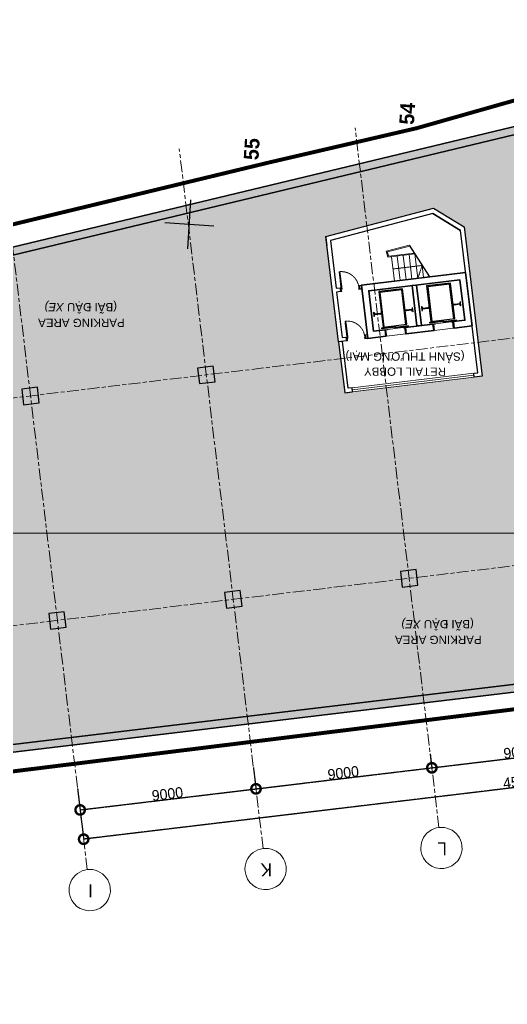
# Model space of a CAD drawing. Header units: millimetres. Extents: x -100356 to 314685, y 446 to 1273965.
# Drawn here: x 89668 to 114446, y 285144 to 335218 of the extents above; entities that cross this region are included whole.
import ezdxf
from ezdxf.xclip import XClip

# ---------------------------------------------------------------- set-up
doc = ezdxf.new("R2010")
doc.units = ezdxf.units.MM
doc.header["$XCLIPFRAME"] = 2
for name, pattern in [('20180221 BF$0$2-2', [10, 5, -5]), ('20180221 BF$0$b2$0$Kume - Key Plan Boundary', [16, 7.999999999999999, -2, 4, -2]), ('20180221 BF$0$CENTER2', [28.574999999999996, 19.05, -3.174999999999999, 3.174999999999999, -3.174999999999999]), ('20180221 BF$0$Core - tb$0$HIDDEN', [0.375, 0.25, -0.125]), ('20180221 BF$0$DASHDOT', [1, 0.5, -0.25, 0, -0.25]), ('20180221 BF$0$HIDDEN', [0.375, 0.25, -0.125]), ('gf$0$CENTER2', [28.574999999999996, 19.05, -3.174999999999999, 3.174999999999999, -3.174999999999999]), ('gf$0$Core - tb$0$HIDDEN', [0.375, 0.25, -0.125]), ('gf$0$Kume - Grid Line', [10.5, 5.999999999999999, -1.25, 2, -1.25])]:
    doc.linetypes.add(name, pattern=pattern)
doc.layers.get('DEFPOINTS').update_dxf_attribs({"lineweight": 13})
for name, color, linetype in [('20180221 BF$0$10', 1, 'Continuous'), ('20180221 BF$0$luoi', 5, 'Continuous'), ('20180221 BF$0$sohieu_diem', 2, 'Continuous'), ('20180221 BF$0$TREE', 99, 'Continuous'), ('gf$0$Core - tb$0$CT3 MBT 11-31$0$Nqh-ME-01', 8, 'Continuous')]:
    doc.layers.add(name, color=color, linetype=linetype)
for name, color, linetype, lineweight in [('20180221 BF$0$@ color hatch', 7, 'Continuous', 13), ('20180221 BF$0$A.Axis', 251, '20180221 BF$0$CENTER2', 13), ('20180221 BF$0$b1$0$A-_WALL----_H', 1, 'Continuous', 18), ('20180221 BF$0$b1$0$Core - tb$0$A.Concrete', 7, 'Continuous', 35), ('20180221 BF$0$b2$0$A-_ANOT----_A', 7, 'Continuous', 5), ('20180221 BF$0$b2$0$C-_SITEBNRY_E', 1, '20180221 BF$0$b2$0$Kume - Key Plan Boundary', 100), ('20180221 BF$0$b2$0$Core - tb$0$1-thaythuong', 9, 'Continuous', 13), ('20180221 BF$0$QHH ÐỀ XUẤT ÐIỀU CHỈNH', 5, '20180221 BF$0$HIDDEN', 30), ('20180221 BF$0$S-_COLN----_E', 7, 'Continuous', 9), ('20180221 BF$0$setback', 1, 'Continuous', 13), ('20180221 BF$0$TEXT', 6, 'Continuous', 20), ('20180221 BF$0$TUONG 2', 2, 'Continuous', 25), ('@ color hatch', 7, 'Continuous', 13), ('A1 - dp$0$TUONG 2', 2, 'Continuous', 25), ('gf$0$A-_DOOR----_E', 7, 'Continuous', 9), ('gf$0$A-_WALLPRTN_E', 1, 'Continuous', 9), ('gf$0$A.Axis', 251, 'gf$0$CENTER2', 13), ('gf$0$A1 - dp$0$TUONG 2', 2, 'Continuous', 35), ('gf$0$Core - tb$0$1-thaythuong', 9, 'Continuous', 13), ('gf$0$Core - tb$0$A.Concrete', 210, 'Continuous', 35), ('gf$0$Core - tb$0$A.Thin', 8, 'Continuous', 13), ('gf$0$Core - tb$0$CUA', 5, 'Continuous', 9), ('gf$0$S-_ANOTGRID_E', 7, 'Continuous', 5), ('Hatch-wall', 251, 'Continuous', 5), ('KÍNH', 150, 'Continuous', 9), ('TEXT', 6, 'Continuous', 20), ('TXT', 1, 'Continuous', 25)]:
    doc.layers.add(name, color=color, linetype=linetype, lineweight=lineweight)
doc.styles.add('20180221 BF$0$VAPTIMN', font='VNI-Aptima-Bold.TTF')
doc.styles.add('20180221 BF$0$VnArial', font='Font - TrueType - Arial.ttf')
doc.styles.add('gf$0$Arial_2', font='Font - TrueType - Arial.ttf', dxfattribs={"width": 0.95, "height": 660.0000000000001})
doc.styles.add('gf$0$Arial_4', font='Font - TrueType - Arial.ttf', dxfattribs={"width": 0.95, "height": 540})
doc.dimstyles.new('gf$0$A3_-_A4_1', dxfattribs={"dimscale": 304.8, "dimtxt": 550.9400759767639, "dimasz": 3.149606299212598, "dimexe": 0, "dimexo": 0.0625, "dimgap": 0, "dimtad": 1, "dimdec": 0, "dimzin": 0, "dimdsep": 46, "dimtxsty": 'gf$0$Arial_4', "dimblk1": 'gf$0$_DotSmall', "dimblk2": 'gf$0$_DotSmall', "dimsah": 1, "dimcen": 0.09, "dimazin": 0, "dimtfac": 1, "dimtdec": 4, "dimtix": 1, "dimtmove": 0, "dimatfit": 3, "dimfxl": 4.921259842519684, "dimfxlon": 1, "dimtvp": 1, "dimtolj": 1, "dimtzin": 0, "dimarcsym": 2})

# ---------------------------------------------------------------- blocks, each defined once
blk = doc.blocks.new('20180221 BF$0$b2$0$KUME - Arrow - In-543223-2nd Basement')
at = {"layer": '20180221 BF$0$b2$0$Core - tb$0$1-thaythuong'}
blk.add_hatch(color=256, dxfattribs=at).paths.add_polyline_path([(-2, -3.552713678800501e-15), (-7.105427357601002e-15, 1.999999999999993), (2, -3.552713678800501e-15)], flags=0)
blk = doc.blocks.new('20180221 BF$0$b2$0$Family - ___-1748564-1st Basement')
at = {"layer": '20180221 BF$0$b2$0$C-_SITEBNRY_E', "lineweight": 18}
for p, q in [((62689.21720474483, 38596.74755217748), (26482.50269584043, 34106.49116194926)), ((46107.77540568745, 7185.585446531854), (62721.53251168966, 11202.0359978168)), ((38619.87636280594, 5445.077491289049), (46107.77540566738, 7185.585446526904)), ((32413.18153997241, 3681.859050162524), (38619.87636280576, 5445.077491289018))]:
    blk.add_line(p, q, dxfattribs=at)
blk = doc.blocks.new('20180221 BF$0$hientrang')
at = {"layer": '20180221 BF$0$10', "color": 1, "linetype": 'Continuous'}
for p, q in [((-65904.15067557647, 31044.46418409038, -1.886014317536145e-06), (-70963.43429744185, 47370.89826066041, -1.952475130390826e-06)), ((-98301.24391884258, 45605.84003766597, -2.78547045885847e-06), (-91529.78281150252, 9755.653228458134, -2.770236210640378e-06)), ((-63693.49329645954, 23681.6526457718, -1.858179988284186e-06), (-65904.15067557647, 31044.46418409038, -1.886014317536145e-06)), ((-63693.49329680879, 23681.65264577174, -1.858179988294717e-06), (-61541.21137807715, 17598.9162103057, -1.825363455708621e-06))]:
    blk.add_line(p, q, dxfattribs=at)
at = {"layer": '20180221 BF$0$10', "color": 1}
for p, q in [((-65904.15067336091, 31044.46418711438, -1.886014317453461e-06), (-70963.43429755815, 47370.89826066006, -1.952475130394322e-06)), ((-98301.24391884258, 45605.84003766597, -2.78547045885847e-06), (-91529.78281405137, 9755.653238240106, -2.770236210665667e-06)), ((-63693.49329564918, 23681.65264227794, -1.858179988278169e-06), (-65904.15067336091, 31044.46418711438, -1.886014317453461e-06)), ((-61541.21137796017, 17598.91621053877, -1.825363455703878e-06), (-63693.49329564918, 23681.65264227794, -1.858179988278169e-06))]:
    blk.add_line(p, q, dxfattribs=at)
at = {"layer": '20180221 BF$0$luoi', "color": 7, "linetype": 'Continuous'}
for p, q in [((-69310.84817654087, 33648.78985534533, -1.974944815598552e-06), (-69307.67533865466, 36148.78784196469, -1.961683824523919e-06)), ((-70559.26075090707, 34900.37526759814, -2.005968986079179e-06), (-68059.26276428811, 34897.2024297117, -1.930659654043293e-06))]:
    blk.add_line(p, q, dxfattribs=at)
at = {"layer": '20180221 BF$0$QHH ÐỀ XUẤT ÐIỀU CHỈNH', "linetype": '20180221 BF$0$2-2'}
blk.add_arc((210.2957807040584, -198.7077656214242, -5.848849489494402e-08), 59999.99999999986, 129.2709917849715, 179.618710633159, dxfattribs=at)
at = {"layer": '20180221 BF$0$setback', "color": 1, "linetype": '20180221 BF$0$DASHDOT', "ltscale": 200, "const_width": 199.9999999999989, "elevation": -1.53136088444266e-06}
blk.add_lwpolyline([(-98301.24391884258, 45605.8400378988), (-91529.78281577869, 9755.653253143071), (-85475.32684308884, -23635.66052553951), (-84460.66464128305, -29232.03362135284), (-81748.94080596283, -27875.47408140535), (-75755.22705784888, -24953.07855212162), (-64558.19236922431, -19417.28464416036), (-64637.91309548572, -19197.1832905529), (-55971.82822106247, -14408.17786640307), (-60190.24745332839, -3657.663051591982), (-67604.21434813045, 15236.60907791619), (-61541.21137807715, 17598.9162103057), (-63693.49329518929, 23681.65263762069), (-65904.15067941154, 31044.46418945078), (-70963.43429744185, 47370.89826066041)], dxfattribs=at)
at = {"layer": '20180221 BF$0$sohieu_diem', "color": 3, "const_width": 93.75093750937491}
for points, elevation in [([(-65951.0261104647, 31044.52368075558, 1), (-65857.27524835829, 31044.40469814534, 1)], -1.884602253525653e-06), ([(-63740.36872624262, 23681.71212892618, 1), (-63646.61786413623, 23681.59314631578, 1)], -1.856767924191024e-06)]:
    blk.add_lwpolyline(points, format="xyb", close=True, dxfattribs=dict(at, elevation=elevation))
at = {"layer": '20180221 BF$0$sohieu_diem', "color": 3, "style": '20180221 BF$0$VAPTIMN'}
for s, p in [('55', (-65840.09872596385, 31605.52477133746, -1.881129768653943e-06)), ('54', (-63543.30154378183, 23831.46364467475, -1.852865715758786e-06))]:
    blk.add_text(s, height=750.0075000750003, rotation=359.9272838922649, dxfattribs=at).set_placement(p)
blk = doc.blocks.new('20180221 BF$0$Square - Concrete - 800-2072531-IDEA-1st Storey')
at = {"layer": 'Hatch-wall', "ltscale": 0.5}
h = blk.add_hatch(color=250, dxfattribs=at)
h.dxf.hatch_style = 1
h.paths.add_polyline_path([(-400, 400.0000000000582), (400.0000000000582, 400.0000000001164), (400, -399.9999999999418), (-400, -399.9999999999418)])
at = {"layer": '20180221 BF$0$S-_COLN----_E', "lineweight": 25}
for p, q in [((400.0000000000582, 400.0000000001164), (-400, 400.0000000000582)), ((-400, 400.0000000000582), (-400, -399.9999999999418)), ((400, -400), (400.0000000000582, 400.0000000001164)), ((-400, -399.9999999999418), (400, -400))]:
    blk.add_line(p, q, dxfattribs=at)
at = {"layer": 'TEXT', "color": 7, "ltscale": 0.5}
blk.add_lwpolyline([(-400, 400.0000000000582), (400.0000000000582, 400.0000000001164), (400, -399.9999999999418), (-400, -399.9999999999418)], close=True, dxfattribs=at)
blk = doc.blocks.new('SECTION SYMBOL 2')
at = {"layer": 'TXT', "linetype": '20180221 BF$0$Core - tb$0$HIDDEN', "ltscale": 300, "const_width": 50, "elevation": -6.835362139881934e-05}
blk.add_lwpolyline([(76548.48422347303, -10458.68539390172), (-5470.140178640315, -10458.68539390172), (-5470.140178640315, -5227.792374822719), (-37733.1129112466, -5227.792393400334)], dxfattribs=at)
blk = doc.blocks.new('gf$0$Chindler Elevator - Passenger_Servic - Passenger - 1_35t _18 Người_-1545864-IDEA-1st Storey')
at = {"layer": 'gf$0$Core - tb$0$CT3 MBT 11-31$0$Nqh-ME-01'}
for p, q in [((-610, 315.0000000000073), (-609.9999999999709, 2130.000000000015)), ((-609.9999999999709, 2130.000000000015), (610.0000000000146, 2130.000000000015)), ((-559.9999999999854, 2080.000000000016), (560.0000000000146, 2080.000000000018)), ((-559.9999999999854, 315.0000000000109), (-559.9999999999854, 2080.000000000016)), ((560.0000000000146, 2080.000000000018), (560.0000000000146, 315.0000000000073)), ((610.0000000000146, 2130.000000000015), (610.0000000000146, 315.0000000000036)), ((-999.9999999999854, 1115.000000000015), (-969.9999999999854, 1115.000000000016)), ((-1000, 915.0000000000127), (-999.9999999999854, 1115.000000000015)), ((-969.9999999999854, 1115.000000000016), (-950, 1030.000000000018)), ((-950, 1030.000000000018), (-659.9999999999854, 1030.000000000015)), ((-949.9999999999854, 1000.000000000016), (-950, 1030.000000000018)), ((-659.9999999999854, 1040.000000000013), (-610, 1040.000000000018)), ((-660, 990.0000000000146), (-659.9999999999854, 1040.000000000013)), ((-610, 990.0000000000164), (-610, 1040.000000000018)), ((660.0000000000146, 1040.000000000009), (610.0000000000146, 1040.000000000013)), ((610.0000000000146, 1040.000000000013), (610.0000000000146, 990.0000000000091)), ((660.0000000000146, 1040.000000000009), (660.0000000000146, 990.0000000000109)), ((950, 1030.000000000007), (660.0000000000146, 1030.000000000009)), ((970, 1115.000000000007), (950, 1030.000000000007)), ((950, 1030.000000000007), (950.0000000000146, 1000.000000000009)), ((1000.000000000015, 1115.000000000007), (970, 1115.000000000007)), ((1000.000000000015, 1115.000000000007), (1000, 915.0000000000091)), ((-1000, 915.0000000000127), (-969.9999999999854, 915.0000000000127)), ((-969.9999999999854, 915.0000000000127), (-949.9999999999854, 1000.000000000016)), ((-949.9999999999854, 1000.000000000016), (-660, 1000.000000000015)), ((-660, 990.0000000000146), (-610, 990.0000000000164)), ((660.0000000000146, 990.0000000000109), (610.0000000000146, 990.0000000000091)), ((950.0000000000146, 1000.000000000009), (660, 1000.000000000009)), ((970, 915.0000000000109), (950.0000000000146, 1000.000000000009)), ((1000, 915.0000000000091), (970, 915.0000000000109)), ((1.455191522836685e-11, 237.4999999999945), (-674.9999999999854, 237.4999999999982)), ((-674.9999999999854, 237.4999999999982), (-674.9999999999854, 194.9999999999982)), ((-674.9999999999854, 194.9999999999982), (0, 194.9999999999964)), ((610.0000000000146, 315.0000000000036), (-610, 315.0000000000073)), ((-404.9999999999854, 165), (-524.9999999999854, 164.9999999999982)), ((-524.9999999999854, 164.9999999999982), (-524.9999999999854, -165.0000000000018)), ((-495, -165), (-494.9999999999854, 149.9999999999982)), ((-494.9999999999854, 149.9999999999982), (-404.9999999999854, 149.9999999999964)), ((-404.9999999999854, 149.9999999999964), (-404.9999999999854, 165)), ((675, 280), (-30, 279.9999999999982)), ((-30, 279.9999999999982), (-29.99999999998545, 237.4999999999945)), ((-29.99999999998545, 237.4999999999945), (675, 237.4999999999964)), ((0, 194.9999999999964), (1.455191522836685e-11, 237.4999999999945)), ((525.0000000000146, 165), (405.0000000000146, 165)), ((405.0000000000146, 165), (405, 150)), ((405, 150), (495.0000000000146, 149.9999999999982)), ((495.0000000000146, 149.9999999999982), (495.0000000000146, -165.0000000000018)), ((525.0000000000146, -165), (525.0000000000146, 165)), ((675, 237.4999999999964), (675, 280)), ((-524.9999999999854, -165.0000000000018), (-495, -165)), ((495.0000000000146, -165.0000000000018), (525.0000000000146, -165))]:
    blk.add_line(p, q, dxfattribs=at)
blk = doc.blocks.new('*U566')
blk.add_line((70.00000000001455, 99.99999999998994), (70.00000000013709, 799.99999999999))
for points in [[(50, -7.23332505003782e-12), (50.0000000001514, 899.999999999993), (90.00000000015142, 899.9999999999868), (90, -1.301714291912504e-11)], [(50.00000000001455, 99.99999999999284), (90.00000000001455, 99.99999999998704), (90.00000000013709, 799.9999999999868), (50.00000000013708, 799.9999999999925)], [(-1.580247044330463e-11, -110.0000000000001), (59.9999999999842, -110.0000000000087), (59.99999999999409, -40.0000000000087), (49.99999999999409, -40.00000000000725), (50, -7.23332505003782e-12), (0, 0)], [(999.9999999999844, -110.0000000001659), (939.9999999999844, -110.0000000001572), (939.9999999999941, -40.00000000015717), (949.9999999999941, -40.00000000015864), (950, -1.586073494763696e-10), (1000, -1.65812252816977e-10)]]:
    blk.add_lwpolyline(points, close=True)
at = {"linetype": 'gf$0$Core - tb$0$HIDDEN'}
blk.add_arc((50, -7.23332505003782e-12), 900.0000000000005, 359.9999999999918, 89.99999999999349, dxfattribs=at)
blk = doc.blocks.new('gf$0$Grid - Head-174378-IDEA-1st Storey')
at = {"layer": 'gf$0$S-_ANOTGRID_E', "lineweight": 15}
for centre, start, end in [((-5.287437154777308e-16, -0.1764384755354859), 359.9999999999996, 179.9999999999998), ((-5.287437154777308e-16, -0.1764384755354867), 179.9999999999998, 359.9999999999993)]:
    blk.add_arc(centre, 3.500000000000003, start, end, dxfattribs=at)
blk = doc.blocks.new('gf$0$_DotSmall')
at = {"color": 0, "linetype": 'ByBlock', "const_width": 0.5}
blk.add_lwpolyline([(-0.0625, 0, 1), (0.0625, 0, 1)], format="xyb", close=True, dxfattribs=at)
blk = doc.blocks.new('*D760')
at = {"layer": 'DEFPOINTS', "color": 0, "transparency": 16777216}
for p in [(101543.0572307578, 297203.0490721232), (92606.94047331825, 296132.633181509), (101675.0280280267, 296101.3217310882)]:
    blk.add_point(p, dxfattribs=at)
at = {"layer": 'gf$0$A.Axis', "color": 0, "lineweight": -2, "transparency": 16777216}
for p, q in [((101545.3229447722, 297184.134288487), (101675.0280280267, 296101.3217310882)), ((92609.20618733266, 296113.7183978728), (92738.91127058724, 295030.905840474)), ((92738.91127058724, 295030.905840474), (101675.0280280267, 296101.3217310882))]:
    blk.add_line(p, q, dxfattribs=at)
for p, xscale, yscale, zscale, rotation in [((101675.0280280267, 296101.3217310882), 959.9999999999999, 959.9999999999999, 959.9999999999999, 6.830649259432251), ((92738.91127058724, 295030.905840474), 960, 960, 960, 186.8306492594322)]:
    blk.add_blockref('gf$0$_DotSmall', p, dxfattribs=dict(at, xscale=xscale, yscale=yscale, zscale=zscale, rotation=rotation))
at = {"layer": 'gf$0$A.Axis', "color": 0, "transparency": 16777216, "insert": (97174.17811745522, 295839.8662214954), "char_height": 540, "attachment_point": 5, "rotation": 6.830649259432251, "style": 'gf$0$Arial_4'}
blk.add_mtext('\\A1;9000', dxfattribs=at)
blk = doc.blocks.new('*D761')
at = {"layer": 'DEFPOINTS', "color": 0, "transparency": 16777216}
for p in [(110523.0763033271, 297906.9567509644), (101543.0572307578, 297203.0490721232), (110611.1447854875, 297171.737621705)]:
    blk.add_point(p, dxfattribs=at)
at = {"layer": 'gf$0$A.Axis', "color": 0, "lineweight": -2, "transparency": 16777216}
for p, q in [((110525.3420173421, 297888.0419673283), (110611.1447854875, 297171.737621705)), ((101545.3229447727, 297184.1342884871), (101675.0280280896, 296101.3217308337)), ((101675.0280280896, 296101.3217308337), (110611.1447854875, 297171.737621705))]:
    blk.add_line(p, q, dxfattribs=at)
at = {"layer": 'gf$0$A.Axis', "color": 0, "lineweight": -2, "transparency": 16777216, "xscale": 960, "yscale": 960, "zscale": 960}
for p, rotation in [((110611.1447854875, 297171.737621705), 6.830649261088863), ((101675.0280280896, 296101.3217308337), 186.8306492610889)]:
    blk.add_blockref('gf$0$_DotSmall', p, dxfattribs=dict(at, rotation=rotation))
at = {"layer": 'gf$0$A.Axis', "color": 0, "transparency": 16777216, "insert": (106110.2948749288, 296910.2821119826), "char_height": 540, "attachment_point": 5, "rotation": 6.830649261088863, "style": 'gf$0$Arial_4'}
blk.add_mtext('\\A1;9000', dxfattribs=at)
blk = doc.blocks.new('*D762')
at = {"layer": 'DEFPOINTS', "color": 0, "transparency": 16777216}
for p in [(119459.1930607702, 298977.3726415476), (119547.2615429269, 298242.1535123191), (110523.0763033271, 297906.9567509644)]:
    blk.add_point(p, dxfattribs=at)
at = {"layer": 'gf$0$A.Axis', "color": 0, "lineweight": -2, "transparency": 16777216}
for p, q in [((119461.4587747852, 298958.4578579115), (119547.2615429269, 298242.1535123191)), ((110611.1447855184, 297171.7376214466), (119547.2615429269, 298242.1535123191)), ((110525.3420173421, 297888.0419673283), (110611.1447855184, 297171.7376214466))]:
    blk.add_line(p, q, dxfattribs=at)
at = {"layer": 'gf$0$A.Axis', "color": 0, "lineweight": -2, "transparency": 16777216, "xscale": 960, "yscale": 960, "zscale": 960}
for p, rotation in [((119547.2615429269, 298242.1535123191), 6.830649261088863), ((110611.1447855184, 297171.7376214466), 186.8306492610889)]:
    blk.add_blockref('gf$0$_DotSmall', p, dxfattribs=dict(at, rotation=rotation))
at = {"layer": 'gf$0$A.Axis', "color": 0, "transparency": 16777216, "insert": (115046.411632363, 297980.6980025962), "char_height": 540, "attachment_point": 5, "rotation": 6.830649261088863, "style": 'gf$0$Arial_4'}
blk.add_mtext('\\A1;9000', dxfattribs=at)
blk = doc.blocks.new('*D767')
at = {"layer": 'DEFPOINTS', "color": 0, "transparency": 16777216}
for p in [(137331.428138032, 301118.2046098639), (92650.84278843823, 295766.1249697974), (92917.31394889142, 293541.552798131)]:
    blk.add_point(p, dxfattribs=at)
at = {"layer": 'gf$0$A.Axis', "color": 0, "lineweight": -2, "transparency": 16777216}
for p, q in [((137333.6938520463, 301099.2898262276), (137597.8992984852, 298893.6324381976)), ((137597.8992984852, 298893.6324381976), (92917.31394889142, 293541.552798131)), ((92653.10850245258, 295747.2101861612), (92917.31394889142, 293541.552798131))]:
    blk.add_line(p, q, dxfattribs=at)
at = {"layer": 'gf$0$A.Axis', "color": 0, "lineweight": -2, "transparency": 16777216, "xscale": 959.9999999999999, "yscale": 959.9999999999999, "zscale": 959.9999999999999}
for p, rotation in [((137597.8992984852, 298893.6324381976), 6.830649259234196), ((92917.31394889142, 293541.552798131), 186.8306492592342)]:
    blk.add_blockref('gf$0$_DotSmall', p, dxfattribs=dict(at, rotation=rotation))
at = {"layer": 'gf$0$A.Axis', "color": 0, "transparency": 16777216, "insert": (115224.8150918375, 296491.3450538786), "char_height": 540, "attachment_point": 5, "rotation": 6.830649259234168, "style": 'gf$0$Arial_4'}
blk.add_mtext('\\A1;45000', dxfattribs=at)

msp = doc.modelspace()

# ---------------------------------------------------------------- hatches: boundary and pattern name
at = {"layer": '20180221 BF$0$b1$0$A-_WALL----_H'}
h = msp.add_hatch(color=250, dxfattribs=at)
h.paths.add_polyline_path([(29140.74454841721, 333715.2742440027), (83338.46154616836, 333715.2742440027), (84915.9699129539, 322600.0156853547), (115531.1367372924, 329953.8854554382), (117417.2819728882, 324097.5463879718), (137970.2894292586, 330717.0328358027), (139564.0659272855, 325268.2942599887), (145578.1070436958, 304707.7339379477), (84657.07543939106, 297401.1197637071), (86145.9412234469, 285144.3992431538), (37240.34874170581, 285144.3992431538), (37240.34874170581, 306744.8271619504), (31526.64198163064, 306744.8271619504), (29140.74454841721, 308343.5867243042)])
h.paths.add_polyline_path([(29540.74454841721, 333315.2742440027), (82991.22232560084, 333315.2742440027), (84581.73948196477, 322108.3546439663), (115264.0566967858, 329478.3541718738), (117159.1663021938, 323594.1814105032), (137701.7472727096, 330210.3098105175), (139180.1524257154, 325155.9981188611), (145061.6255301228, 305048.6559499382), (84211.68637759342, 297750.5683075396), (85694.41150328178, 285544.3992431538), (37640.34874170581, 285544.3992431538), (37640.34874170581, 307144.8271619504), (31648.26865034654, 307144.8271619504), (29540.74454841721, 308557.0522911391)], flags=16)
at = {"layer": '@ color hatch', "ltscale": 0.5}
h = msp.add_hatch(color=252, dxfattribs=at)
h.dxf.hatch_style = 1
edge = h.paths.add_edge_path()
edge.add_line((29540.5526044903, 333315.2742440027), (29540.5526044903, 319459.8211146265))
edge.add_line((29540.5526044903, 319459.8211146265), (32244.41078350459, 319451.852883419))
edge.add_line((32244.41078350459, 319451.852883419), (32244.41078350459, 321359.8998896401))
edge.add_line((32244.41078350459, 321359.8998896401), (36088.59768389368, 321359.8998896401))
edge.add_line((36088.59768389368, 321359.8998896401), (36088.59768389374, 318024.9746633774))
edge.add_line((36088.59768389374, 318024.9746633774), (42425.53416149934, 318024.9746633634))
edge.add_line((42425.53416149934, 318024.9746633634), (42425.53416149934, 304294.3677366191))
edge.add_line((42425.53416149934, 304294.3677366191), (42643.49006301356, 304294.3662478938))
edge.add_line((42643.49006301356, 304294.3662478938), (42643.49006301356, 300559.8239353292))
edge.add_arc((53143.49006301356, 300559.8239353292), 10500, 180, 270)
edge.add_line((53143.49006301356, 290059.8239353292), (53143.49006301356, 289759.8239353292))
edge.add_line((53143.49006301356, 289759.8239353292), (66842.40454539028, 289759.8239353291))
edge.add_line((66842.40454539027, 289759.8239353291), (66842.40454539027, 285544.3992431538))
edge.add_line((66842.40454539027, 285544.3992431538), (85694.21955935487, 285544.3992431538))
edge.add_line((85694.21955935487, 285544.3992431538), (84229.99646045394, 297752.7873633832))
edge.add_line((84229.99646045394, 297752.7873633832), (145061.4335861959, 305048.6559499382))
edge.add_line((145061.4335861959, 305048.6559499382), (137701.5553287827, 330210.3098105175))
edge.add_line((137701.5553287827, 330210.3098105175), (117158.9743582669, 323594.1814105031))
edge.add_line((117158.9743582669, 323594.1814105031), (115263.8647528589, 329478.3541718738))
edge.add_line((115263.8647528589, 329478.3541718738), (84581.54753803786, 322108.3546439663))
edge.add_line((84581.54753803786, 322108.3546439663), (82991.03038167393, 333315.2742440027))
edge.add_line((82991.03038167393, 333315.2742440027), (79044.20953629723, 333315.2742440027))
edge.add_line((79044.20953629723, 333315.2742440027), (79044.20953629723, 329159.8214824233))
edge.add_line((79044.20953629723, 329159.8214824233), (72890.75379657971, 329159.8214824233))
edge.add_line((72890.75379657971, 329159.8214824233), (72890.75379657971, 333315.4041839177))
edge.add_line((72890.75379657971, 333315.4041839177), (29540.55260449029, 333315.2742440027))
h.paths.add_polyline_path([(106186.0541123042, 316249.57770609), (105230.0633398077, 324194.9962395471), (110701.6181965771, 325624.6011576039), (112252.6650029261, 324676.9162264326), (113166.7035163061, 317090.6476377829)], flags=16)
h.paths.add_polyline_path([(63470.57319279387, 303338.6471694393), (68944.22192761842, 303338.6510115539), (68944.20711207185, 308376.8765929391), (71340.55837724723, 308376.8727508245), (71340.55837724723, 319559.899757703), (66242.81909184535, 319559.8023027666), (66242.81909184529, 317159.834778076), (63472.87095520883, 317159.834778076), (63472.87096164189, 316959.8348289912)], flags=16)
h.paths.add_polyline_path([(126157.715847297, 319989.4120565785), (125778.4695168308, 323155.4613638572), (131668.5899575704, 325271.6358862165), (134228.4076188451, 325576.0441304568), (134501.1922760544, 323298.7790267239), (134773.9769332638, 321021.5139229911)], flags=16)

# ---------------------------------------------------------------- linework, layer by layer
at = {"layer": '20180221 BF$0$@ color hatch', "color": 7, "linetype": '20180221 BF$0$HIDDEN', "ltscale": 1000, "const_width": 30, "elevation": 6.914506090148591e-05}
msp.add_lwpolyline([(84230.18840438085, 297752.7873633832), (145061.6255301228, 305048.6559499382), (137701.7472727096, 330210.3098105175), (117159.1663021938, 323594.1814105031), (115264.0566967858, 329478.3541718738), (84581.73948196477, 322108.3546439663)], dxfattribs=at)
msp.add_lwpolyline([(106186.2460562311, 316249.57770609), (105230.2552837346, 324194.9962395471), (110701.810140504, 325624.6011576039), (112252.856946853, 324676.9162264326), (113166.895460233, 317090.6476377829)], close=True, dxfattribs=at)
at = {"layer": '20180221 BF$0$b1$0$Core - tb$0$A.Concrete', "elevation": 6.914506090148591e-05}
for points in [[(29140.74454841721, 333715.2742440027), (83338.46154616836, 333715.2742440027), (84915.9699129539, 322600.0156853547), (115531.1367372924, 329953.8854554382), (117417.2819728882, 324097.5463879718), (137970.2894292586, 330717.0328358027), (139564.0659272855, 325268.2942599887), (145578.1070436958, 304707.7339379477), (84657.07543939106, 297401.1197637071), (86145.9412234469, 285144.3992431538), (37240.34874170581, 285144.3992431538), (37240.34874170581, 306744.8271619504), (31526.64198163064, 306744.8271619504), (29140.74454841721, 308343.5867243042)], [(29540.74454841721, 333315.2742440027), (82991.22232560084, 333315.2742440027), (84581.73948196477, 322108.3546439663), (115264.0566967858, 329478.3541718738), (117159.1663021938, 323594.1814105032), (137701.7472727096, 330210.3098105175), (139180.1524257154, 325155.9981188611), (145061.6255301228, 305048.6559499382), (84211.68637759342, 297750.5683075396), (85694.41150328178, 285544.3992431538), (37640.34874170581, 285544.3992431538), (37640.34874170581, 307144.8271619504), (31648.26865034654, 307144.8271619504), (29540.74454841721, 308557.0522911391)]]:
    msp.add_lwpolyline(points, close=True, dxfattribs=at)
at = {"layer": '20180221 BF$0$TUONG 2', "ltscale": 0.5, "elevation": 6.914506090148591e-05}
for points in [[(105284.6079775633, 323742.0332458686), (105236.0116393498, 324147.0240805155), (105230.2552837346, 324194.9962395471), (110701.810140504, 325624.6011576038), (112252.856946853, 324676.9162264326), (113166.8954602328, 317090.6476377828), (112767.3382132902, 317042.5066172353), (112743.4198606533, 317241.0223741163), (112941.9779873954, 317264.9947052322), (112073.4223640513, 324493.5786604851), (110662.2116912471, 325355.8241348643), (105455.8593508502, 323993.57424753), (105747.2566243147, 321565.1356175233), (105945.8321406094, 321588.9634233035), (105969.6599463837, 321390.3879070082), (105771.0844300949, 321366.5601012286), (106048.6783674348, 319053.1553363961), (106247.2538837294, 319076.9831421764), (106271.0816895037, 318878.407625881), (105873.9306569203, 318830.7520143212), (105230.2552837346, 324194.9962395471)], [(110662.2116912471, 325355.8241348643), (112073.4223640513, 324493.5786604851)]]:
    msp.add_lwpolyline(points, dxfattribs=at)
at = {"layer": '20180221 BF$0$TUONG 2', "ltscale": 0.5}
for points, elevation in [([(106962.5375278559, 321509.5269359187), (106938.7097220768, 321708.102452204), (107037.9974802302, 321720.0163550954), (107061.8252860105, 321521.4408388003)], 6.914477652934494e-05), ([(107263.9592712112, 318997.5466548197), (107240.131465432, 319196.1221711052), (107339.4192235854, 319208.0360739965), (107363.2470293657, 319009.4605577014)], 6.914506203872956e-05), ([(105875.2320159342, 318830.908809753), (106186.2460562311, 316249.5777060899), (106582.072606064, 316297.2692301821), (106558.1484491181, 316495.8331612332), (106359.6807962962, 316471.9206044578), (106072.506173212, 318854.5798201011)], 6.914506090148591e-05)]:
    msp.add_lwpolyline(points, close=True, dxfattribs=dict(at, elevation=elevation))
at = {"layer": 'A1 - dp$0$TUONG 2', "ltscale": 0.5, "elevation": 6.914506090148591e-05}
msp.add_lwpolyline([(109464.5241723225, 323750.367255853), (110493.211463758, 322134.6201756715)], dxfattribs=at)
at = {"layer": 'gf$0$A-_WALLPRTN_E', "lineweight": 18}
for p, q in [((112288.3190569609, 319932.8053040656, 6.914506090148591e-05), (112041.7012671338, 321988.0618977153, 6.914506090148591e-05)), ((109855.7689823508, 319640.9146832576, 6.914506090148591e-05), (109609.1511925241, 321696.1712769074, 6.914506090148591e-05)), ((109837.5130362629, 321723.5732535546, 6.914506090148591e-05), (110084.1308260897, 319668.3166599048, 6.914506090148591e-05)), ((109274.9355971876, 319571.2183513502, 6.914506090148591e-05), (109855.7689823508, 319640.9146832576, 6.914506090148591e-05)), ((110084.1308260897, 319668.3166599048, 6.914506090148591e-05), (110664.9642112502, 319738.0129918119, 6.914506090148591e-05)), ((111707.4856717974, 319863.1089721582, 6.914506090148591e-05), (112288.3190569609, 319932.8053040656, 6.914506090148591e-05)), ((108271.7300161779, 319118.4727691177, 6.914506090148591e-05), (107363.2470291315, 319009.4605576733, 6.914506090148591e-05)), ((107651.5807514798, 319376.4260390968, 6.914506090148591e-05), (108232.4141366405, 319446.1223710039, 6.914506090148591e-05)), ((110704.2800907878, 319410.3633899257, 6.914506090148591e-05), (109314.251476725, 319243.5687494639, 6.914506090148591e-05))]:
    msp.add_line(p, q, dxfattribs=at)
at = {"layer": 'gf$0$A-_WALLPRTN_E'}
for p, q in [((109155.7902874108, 319556.9216678821, 6.914506090148591e-05), (108351.5594464174, 319460.4190544721, 6.914506090148591e-05)), ((110734.0664182319, 319413.9375607927, 6.914506090148591e-05), (111717.0152238906, 319531.885199405, 6.914506090148591e-05)), ((111588.3403620206, 319848.8122886901, 6.914506090148591e-05), (110784.1095210272, 319752.3096752801, 6.914506090148591e-05)), ((108301.5163436221, 319122.0469399847, 6.914506090148591e-05), (109284.4651492808, 319239.994578597, 6.914506090148591e-05))]:
    msp.add_line(p, q, dxfattribs=at)
at = {"layer": 'gf$0$A.Axis', "linetype": 'gf$0$Kume - Grid Line', "lineweight": 9, "ltscale": 100}
for p, q in [((110974.8299931529, 294135.59670911, 6.540664934336058e-05), (106712.896134529, 329715.3549210409, 6.540664934336058e-05)), ((102038.7132357096, 293065.1808185267, 6.540664934336058e-05), (97776.77937708584, 328644.9390304576, 6.540664934336058e-05)), ((93102.59647826657, 291994.7649279434, 6.540664934336058e-05), (88840.66261964272, 327574.5231398743, 6.540664934336058e-05)), ((78522.81042828706, 314686.2031562888, 6.670268346388721e-05), (145802.3136159121, 322745.3021225825, 6.670268346388721e-05)), ((78522.81042828706, 303103.9929542944, 6.670268346388721e-05), (147170.0674828394, 311326.9287988772, 6.670268346388721e-05))]:
    msp.add_line(p, q, dxfattribs=at)
at = {"layer": 'gf$0$A1 - dp$0$TUONG 2', "ltscale": 0.5, "elevation": 6.914506090148591e-05}
msp.add_lwpolyline([(109837.5130362629, 321723.5732535546), (109609.1511925254, 321696.1712769076), (109855.7689823508, 319640.9146832576), (110084.1308260885, 319668.3166599047)], close=True, dxfattribs=at)
at = {"layer": 'gf$0$Core - tb$0$1-thaythuong', "elevation": 6.914506090148591e-05}
for points in [[(109748.5611287475, 323304.2337351725), (108371.2689267002, 323138.9673835831), (108291.5956853662, 323443.4687605648), (109464.5241723225, 323750.367255853)], [(109718.7751153471, 323351.0182775526), (108408.603532779, 323193.8059757002), (108352.6238025877, 323407.7536529995), (109492.7302977663, 323706.0642249821)], [(108557.1080309794, 323161.2669004911), (108706.0318171058, 321920.1699236495)], [(108854.9713054214, 323197.0086091615), (109003.8950915478, 321955.9116323197)], [(109152.8345798635, 323232.7503178318), (109301.7583659899, 321991.6533409901)], [(109450.6978543055, 323268.4920265022), (109599.6216404319, 322027.3950496605)], [(109748.5611287475, 323304.2337351726), (109897.4849148739, 322063.1367583308)], [(110120.8862962528, 322719.426955422), (110195.348189316, 322098.8784670012)]]:
    msp.add_lwpolyline(points, dxfattribs=at)
at = {"layer": 'gf$0$Core - tb$0$A.Concrete', "color": 7, "elevation": 6.914506090148591e-05}
for points in [[(111746.8015513349, 319535.459370272), (111707.4856717974, 319863.1089721582), (112288.3190569607, 319932.805304066), (112041.7012671338, 321988.0618977153), (107404.9629616533, 321431.6826327436), (107651.5807514798, 319376.4260390969), (108232.4141366405, 319446.1223710039), (108271.7300161779, 319118.4727691177), (107363.2470291304, 319009.4605576731), (107037.9974802302, 321720.0163550954), (112330.034989484, 322355.0273791387), (112655.2845383844, 319644.4715817163)], [(110664.9642112502, 319738.0129918119), (109274.9355971876, 319571.2183513502), (109314.251476725, 319243.5687494639), (110704.2800907878, 319410.3633899256)]]:
    msp.add_lwpolyline(points, close=True, dxfattribs=at)
msp.add_lwpolyline([(110734.0664182319, 319413.9375607927), (109284.4651492807, 319239.9945785969)], dxfattribs=at)
at = {"layer": 'gf$0$Core - tb$0$A.Thin', "linetype": 'gf$0$Core - tb$0$HIDDEN', "ltscale": 100, "elevation": 6.914506090148591e-05}
for points in [[(110120.8862962528, 322719.426955422), (108631.5699240426, 322540.7184120703)], [(110120.8862962528, 322719.426955422), (109897.4849148739, 322063.1367583308)]]:
    msp.add_lwpolyline(points, dxfattribs=at)
at = {"layer": 'KÍNH', "elevation": 6.914506090148591e-05}
for points in [[(106558.1484491179, 316495.8331612342), (112743.4140563442, 317241.0705482868)], [(106570.1105275909, 316396.5511957087), (112755.3761348172, 317141.7885827614)], [(106582.0726060638, 316297.2692301833), (112767.3382132901, 317042.5066172359)]]:
    msp.add_lwpolyline(points, dxfattribs=at)

# ---------------------------------------------------------------- block references
at = {"layer": '20180221 BF$0$A.Axis', "rotation": 186.830649259234}
for p in [(99153.0481006425, 317154.4605194766, 6.838816897469915e-05), (90216.93134319932, 316084.0446288933, 6.838816897469915e-05), (109456.918725013, 306806.5030863546, 6.838816897469915e-05), (100520.8019675698, 305736.0871957713, 6.838816897469915e-05), (91584.68521012661, 304665.671305188, 6.838816897469915e-05)]:
    msp.add_blockref('20180221 BF$0$Square - Concrete - 800-2072531-IDEA-1st Storey', p, dxfattribs=at)
at = {"layer": '20180221 BF$0$b2$0$A-_ANOT----_A', "xscale": 300, "yscale": 300, "zscale": 300, "rotation": 6.328810457811942}
msp.add_blockref('20180221 BF$0$b2$0$KUME - Arrow - In-543223-2nd Basement', (110323.0529359983, 315735.3894134295, 6.838816897469915e-05), dxfattribs=at)
at = {"layer": '20180221 BF$0$b2$0$C-_SITEBNRY_E', "lineweight": 18, "rotation": 180}
msp.add_blockref('20180221 BF$0$b2$0$Family - ___-1748564-1st Basement', (148459.0830331756, 335144.9723285388, 6.838816897469915e-05), dxfattribs=at)
at = {"layer": '20180221 BF$0$TREE'}
ref = msp.add_blockref('20180221 BF$0$hientrang', (137502.2644586269, 391767.8978102786, 6.889417565665836e-05), dxfattribs=dict(at, rotation=86.37342821610302))
XClip(ref).set_block_clipping_path([(-121163.6677206126, 112835.53731944543), (-112147.2811558732, -29423.006256870256), (-23551.898604514776, -23807.805954292417), (-32568.285169254174, 118450.73762202327)])
at = {"layer": 'gf$0$A-_DOOR----_E', "xscale": -1, "rotation": 6.842416108363345}
for p in [(108773.3328066828, 319344.845560234, 6.914506090148591e-05), (111205.8828812926, 319636.7361810419, 6.914506090148591e-05)]:
    msp.add_blockref('gf$0$Chindler Elevator - Passenger_Servic - Passenger - 1_35t _18 Người_-1545864-IDEA-1st Storey', p, dxfattribs=at)
at = {"layer": 'gf$0$A.Axis', "lineweight": 15, "xscale": 299.9999999999997, "yscale": 299.9999999999997, "zscale": 299.9999999999997, "rotation": 6.830649259233415}
for p in [(111093.4164486413, 293145.6054156151, 6.540664934336058e-05), (102157.2996911981, 292075.1895250318, 6.540664934336058e-05), (93221.18293375497, 291004.7736344485, 6.540664934336058e-05)]:
    msp.add_blockref('gf$0$Grid - Head-174378-IDEA-1st Storey', p, dxfattribs=at)
at = {"layer": 'gf$0$Core - tb$0$CUA', "rotation": 6.842416113737677}
for p in [(105956.5546532043, 321499.6044408853, 6.914505783123628e-05), (106257.9763963244, 318987.6241597582, 6.914534263164704e-05)]:
    msp.add_blockref('*U566', p, dxfattribs=at)
at = {"layer": 'TEXT'}
msp.add_blockref('SECTION SYMBOL 2', (68934.81722551076, 319559.7698891662, 6.838816897469915e-05), dxfattribs=at)

# ---------------------------------------------------------------- texts
at = {"layer": '20180221 BF$0$TEXT', "char_height": 420, "width": 10564.24533076273, "attachment_point": 2, "rotation": 180, "line_spacing_factor": 0.9417779076525877, "style": '20180221 BF$0$VnArial'}
for s, insert in [('(BÃI ĐẬU{\\fArial|b0|i1|c163|p34; XE)}', (92769.76636825559, 320389.4916009783, 6.838816897469915e-05)), ('PARKING AREA', (92802.23524284798, 319587.9762558777)), ('(SẢNH THƯƠNG MẠI)', (109249.4488196866, 317874.6030599066)), ('RETAIL LOBBY', (109249.4488196866, 317109.0082880247)), ('(BÃI ĐẬU{\\fArial|b0|i1|c163|p34; XE)}', (110904.2971776581, 304268.4262624631, 6.838816897469915e-05)), ('PARKING AREA', (110936.7660522504, 303466.9109173625))]:
    msp.add_mtext(s, dxfattribs=dict(at, insert=insert))
at = {"layer": 'gf$0$A.Axis', "char_height": 659.9999999999992, "width": 751.4509572901316, "attachment_point": 2, "rotation": 180, "line_spacing_factor": 0.9417779076525878, "style": 'gf$0$Arial_2'}
for s, insert in [('L', (111132.3662019768, 292723.4650864206, 6.540664934336058e-05)), ('K', (102196.2494445335, 291653.0491958373, 6.540664934336058e-05)), ('I', (93260.13268709047, 290582.633305254, 6.540664934336058e-05))]:
    msp.add_mtext(s, dxfattribs=dict(at, insert=insert))

# ---------------------------------------------------------------- dimensions: what is measured, and where the dimension line sits
at = {"layer": 'gf$0$A.Axis'}
for p1, p2, distance, override, picture, middle in [((137331.428138032, 301118.2046098639, 6.540664934336058e-05), (92650.84278843824, 295766.1249697973, 6.540664934336058e-05), 2240.475000151849, {"dimpost": '<>', "dimtmove": 1, "dimfxl": 8549.999999999985}, '*D767', (115224.8150918375, 296491.3450538786, 6.540664934336058e-05)), ((92606.94047331826, 296132.633181509, 6.540664934336058e-05), (101543.0572307578, 297203.0490721232, 6.540664934336058e-05), -1109.6032738397014, {"dimpost": '<>', "dimfxl": 8549.999999999985}, '*D760', (97174.17811745522, 295839.8662214954, 6.540664934336058e-05))]:
    dim = msp.add_aligned_dim(p1=p1, p2=p2, distance=distance, dimstyle='gf$0$A3_-_A4_1', override=override, dxfattribs=at)
    dim.commit()
    dim.dimension.update_dxf_attribs({"geometry": picture, "text_midpoint": middle})
for base, p1, p2, picture, middle in [((119547.2615429269, 298242.1535123191, 6.540664934336058e-05), (110523.0763033272, 297906.9567509644, 6.540664934336058e-05), (119459.1930607703, 298977.3726415476, 6.540664934336058e-05), '*D762', (115046.411632363, 297980.6980025962, 6.540664934336058e-05)), ((110611.1447854875, 297171.737621705, 6.540664934336058e-05), (101543.0572307578, 297203.0490721232, 6.540664934336058e-05), (110523.0763033272, 297906.9567509644, 6.540664934336058e-05), '*D761', (106110.2948749288, 296910.2821119826, 6.540664934336058e-05))]:
    dim = msp.add_linear_dim(base=base, p1=p1, p2=p2, angle=186.8306492610889, dimstyle='gf$0$A3_-_A4_1', override={"dimpost": '<>', "dimtmove": 1, "dimfxl": 8549.999999999985}, dxfattribs=at)
    dim.commit()
    dim.dimension.update_dxf_attribs({"geometry": picture, "text_midpoint": middle})

doc.saveas('drawing.dxf')
